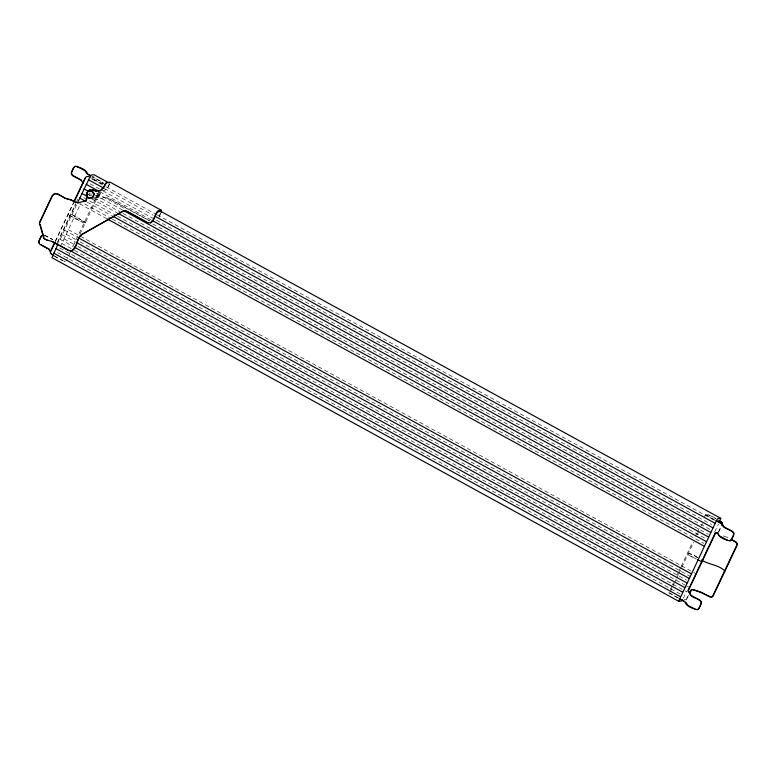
<?xml version="1.0" encoding="UTF-8"?>
<svg xmlns="http://www.w3.org/2000/svg" width="776" height="776" viewBox="0 0 776 776"><rect width="100%" height="100%" fill="white"/><g stroke="black" fill="none" stroke-linecap="round" stroke-linejoin="round"><path stroke-width="0.58" stroke-dasharray="3.88 2.91" d="M76.446 205.029L58.656 242.665M60.256 246.826L80.723 203.525M92.082 179.499L93.518 176.462M683.336 598.228L686.537 591.457M95.855 197.249L97.786 197.153L99.406 193.709L100.395 193.593L99.503 191.944M100.395 193.593L98.775 197.036L97.786 197.153M55.106 241.452L73.477 202.594M55.465 241.414L73.836 202.555M57.569 241.976L75.786 203.438M76.291 202.371L77.804 199.16M57.424 243.004L75.641 204.466M66.106 260.959L70.209 252.287M73.274 245.788L98.882 191.624M101.957 185.124L102.946 182.777L92.344 176.889M79.918 234.245L99.891 192.002M109.387 183.854L107.912 186.977L104.779 190.139M109.746 183.815L108.271 186.938L105.138 190.101L100.841 190.673M159.051 216.281L160.516 213.177M158.925 217.27L160.874 213.138M671.89 586.035L668.815 592.874L678.059 598.073M672.394 584.949L673.423 582.786M677.002 575.2L678.544 571.951M679.058 570.864L680.591 567.615M681.105 566.538L692.367 542.705M695.442 536.206L696.974 532.957M697.488 531.87L699.535 527.534M704.142 517.786L705.685 514.537L707.46 514.333L715.996 518.543M670.192 591.923L674.286 583.261M674.8 582.175L676.342 578.925M676.847 577.848L678.389 574.599M678.893 573.512L693.744 542.094M697.333 534.509L698.361 532.346M701.426 525.847L702.455 523.684M714.735 531.812L718.363 524.13M688.545 595.153C682.153 605.561 687.788 598.131 688.904 595.114M718.363 532.064L721.787 524.838M718.731 532.026L721.166 526.865M55.348 256.992L55.756 256.352M90.026 192.603L88.978 193.932L89.318 195.649M103.936 197.637L97.32 199.345L93.43 198.831M103.577 197.676L108.669 198.239L150.127 220.966M102.975 182.961L100.676 183.039L90.86 177.723M103.848 183.437L101.055 183.417L89.483 177.209M95.584 195.911L99.464 194.931L99.852 193.243L98.853 191.837M95.138 197.211L98.775 197.036M684.189 599.314L686.042 599.479M64.185 261.415L65.194 261.628M63.807 261.037L64.33 261.153M723.242 535.954L728.441 537.681M106.787 197.676L149.768 221.005M727.015 537.254L728.014 537.69M44.659 235.215L52.778 239.493M44.368 235.293L52.487 239.571M91.684 176.297L103.848 183.097M715.637 518.581C708.052 512.897 700.447 513.809 715.404 520.104M714.929 520.075L705.685 514.537M92.276 179.256L105.032 186.25M106.089 186.832L156.024 214.205M157.082 214.787L714.803 520.521M104.265 188.442L153.134 215.224M90.113 183.844L101.802 190.256M102.859 190.838L711.573 524.528M99.968 191.866L150.961 219.812M96.437 193.098L126.187 209.404M152.746 223.963L710.467 529.698M95.671 195.29L122.23 209.85M87.901 194.184L93.207 197.104M94.274 197.686L121.89 212.828M122.957 213.41L708.294 534.286M91.384 198.714L116.875 212.682M83.604 197.608L116.536 215.66M117.603 216.252L706.121 538.874M87.087 202.129L111.521 215.524M84.623 203.942L111.181 218.502M112.248 219.084L703.958 543.462M79.608 203.807L107.233 218.948M697.74 557.643C690.359 552.008 679.32 551.435 696.46 559.059M697.382 557.682C690.126 552.095 681.658 552.551 696.819 559.021M68.424 229.725L695.189 573.318M64.476 230.171L77.222 237.165M66.251 234.313L75.815 239.561M80.064 241.889L690.902 576.743M62.303 234.759L75.049 241.753M64.088 238.901L73.652 244.149M77.901 246.477L686.605 580.167M60.13 239.347L72.886 246.341M61.915 243.489L73.604 249.901M74.661 250.483L685.499 585.337M686.566 585.919L688.69 587.083M59.752 248.077L686.517 591.671M57.579 252.666L682.22 595.095M53.99 255.721L63.108 260.726M678.534 598.102L669.678 593.01M54.64 256.322L62.74 260.765M98.3 192.079L99.406 193.709M90.86 193.651L91.228 195.649M85.554 222.334L82.615 222.411L67.871 214.467L81.538 221.723L84.545 221.955L71.082 214.108L85.554 222.334"/><path stroke-width="1.16" d="M717.878 533.102L718.751 534.732M39.091 242.878L39.169 240.919L41.341 236.331L42.777 235.089M722.146 524.799L722.272 522.83L721.059 521.317M57.948 244.159L51.905 257.651L678.68 601.245L681.735 600.905L682.521 599.945M77.464 202.866L90.947 175.066L94.003 174.726L108.873 182.874M719.478 521.773L720.768 518.32L717.713 518.659L716.917 519.619L678.68 601.245M161.001 212.149L161.078 211.276L157.286 211.974L152.969 220.869L150.709 222.857L147.401 222.683L126.469 211.208M161.359 212.11L161.515 210.354L109.891 182.059L105.72 183.039L103.421 187.482L100.288 190.644M86.446 194.698L88.076 191.255L88.813 191.168L92.441 190.993L94.449 194.262L92.819 197.705L90.162 197.89L88.454 197.967L86.446 194.698L87.184 194.611M92.082 197.793L93.712 194.349L94.449 194.262M39.692 222.809L52.545 195.61L54.766 193.631L57.618 193.855L65.64 198.346L71.576 200.053L75.98 202.352M73.875 167.509L71.702 172.097L71.625 174.057L72.857 175.57L79.957 179.314M54.601 242.539L50.518 251.172L50.411 253.131L53.631 255.76M73.992 201.508L85.214 177.762L86.631 176.521L88.833 176.618M50.877 251.133L54.96 242.49M74.35 201.469L85.573 177.723M689.524 593.087L690.989 589.993L692.648 589.508L701.397 592.243L710.011 597.074M689.883 593.048L691.92 589.479M711.805 597.248L713.192 595.978L737.045 545.509L737.2 543.539L736.036 542.017L731.293 539.31M729.896 540.911L731.322 539.64L733.485 535.052L733.601 533.083C730.895 528.679 723.174 529.552 721.884 524.013L715.957 520.648M697.653 609.655L699.079 608.374L701.242 603.786L701.358 601.827L700.097 600.323L691.338 595.57L688.273 590.73L715.598 532.918L716.898 532.481L718.081 533.199M150.35 222.906C154.802 220.268 154.327 213.895 158.1 210.742L161.515 210.354M42.486 235.167L41.05 236.408L38.887 240.996L38.8 242.956L40.032 244.469L48.791 249.222L50.44 252.103M106.05 183.359L103.78 187.443L100.647 190.605L95.981 191.216L92.751 189.848M90.249 189.703L87.853 191.323L86.728 194.107L87.271 197.114L85.903 200.771L78.075 202.798M83.886 201.702L85.544 200.819L86.669 199.025L86.369 194.155L87.494 191.371L89.89 189.751L93.11 189.81L96.34 191.177M71.052 250.997C77.445 248.301 76.087 238.63 81.354 234.653L122.88 211.218L124.674 210.791L126.828 211.169L147.76 222.644M125.033 210.752L123.238 211.179L81.713 234.614C76.446 238.591 77.804 248.252 71.411 250.958L68.676 250.58L51.701 241.394M88.076 191.255L92.441 190.993M88.454 197.967L92.819 197.705M701.931 561.824L697.478 559.622M725.114 570.738L724.687 570.748C718.072 564.53 708.789 564.783 701.562 559.971M75.02 166.345L76.902 166.471L85.02 170.749L86.718 173.572L90.317 175.783M78.434 202.749L75.621 202.391L71.217 200.101L65.281 198.384L57.259 193.893L54.407 193.67L52.186 195.659L39.333 222.848L43.786 238.29L45.765 239.677L52.991 241.743L69.035 250.541M46.123 239.638L47.093 239.997M727.277 540.135L719.536 535.925M41.332 244.925L49.276 249.193M695.762 609.5L687.643 605.222L685.945 602.399M159.866 210.829L720.768 518.32M90.676 175.745L87.678 174.057C86.136 169.061 79.666 167.441 75.301 166.268L73.584 167.587L71.411 172.175L71.334 174.134L72.566 175.648L81.325 180.401L82.974 183.281M718.673 520.25L721.913 522.869M716.452 520.677L722.417 524.023L723.872 526.749L732.622 531.502L733.892 533.005L733.776 534.965L731.603 539.553L730.187 540.833C725.696 539.989 719.197 538.137 717.548 533.19L715.239 532.957L687.914 590.769L689.35 592.835C690.64 598.374 698.361 597.501 701.067 601.904L700.951 603.873L698.788 608.452L697.362 609.732C693.026 608.5 686.595 606.948 685.014 602.011L679.087 598.635M88.328 179.702L103.198 187.86M155.258 216.397L715.094 523.296M86.155 184.29L98.911 191.284M152.018 220.403L712.931 527.884M83.992 188.878L88.241 191.206M123.297 210.432L710.758 532.472M81.819 193.466L87.135 196.376M117.942 213.264L708.595 537.06M79.656 198.055L86.029 201.547M112.588 216.106L706.422 541.648M107.233 218.948L704.249 546.236M78.279 237.747L691.241 573.765M76.116 242.335L689.069 578.353M73.943 246.923L686.905 582.941M692.289 589.547C698.943 591.419 705.248 594.455 711.379 597.248L712.766 595.978L736.618 545.509L736.773 543.539L735.609 542.026L731.817 539.853M69.646 250.347L684.733 587.529M55.794 248.524L682.57 592.117M53.631 253.112L680.397 596.705M679.582 598.674L684.801 601.536M80.966 179.848L81.81 180.371M54.184 242.393L54.776 242.927M44.145 238.251L45.095 239.144M50.77 253.092L51.963 254.615M93.712 194.349L91.713 191.08M40.177 224.487L43.815 237.107"/></g></svg>
